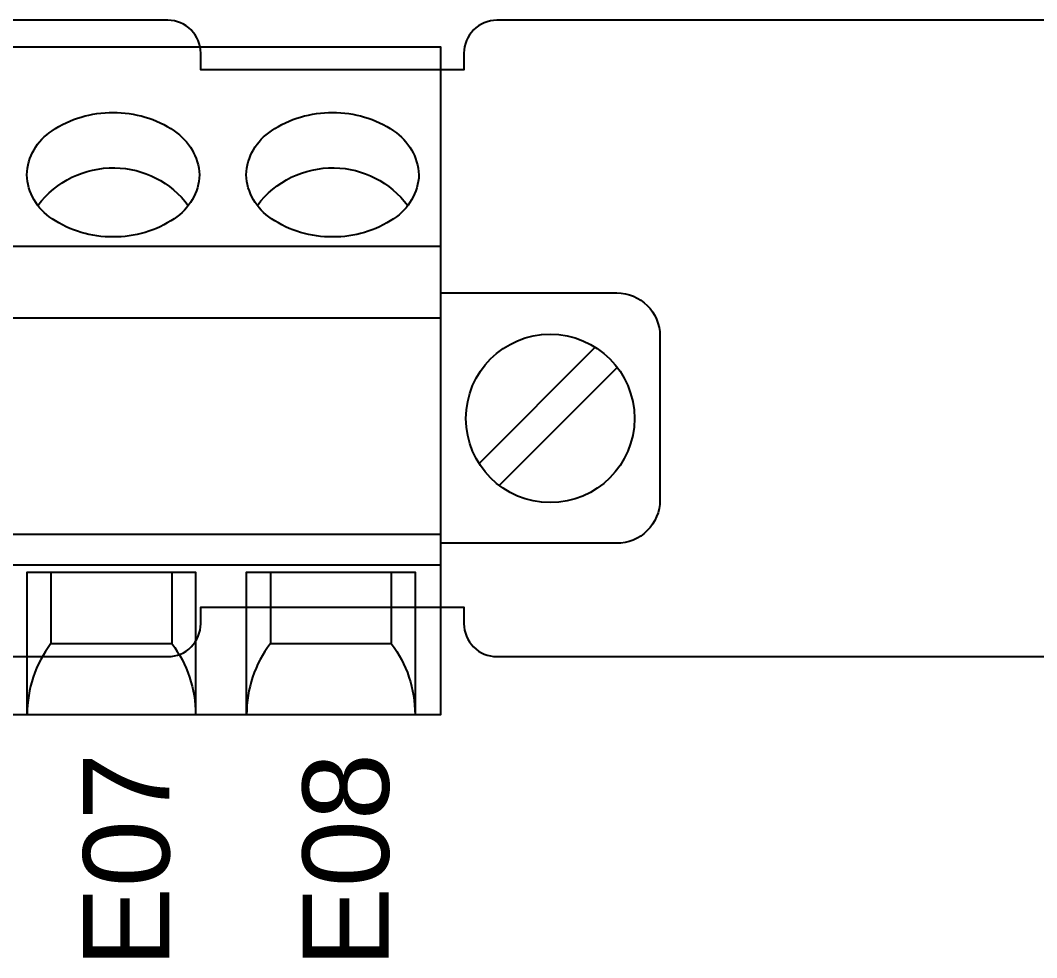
# Model space of a CAD drawing. Extents: x 0.3 to 23.7, y 0.2 to 17.8.
# Drawn here: x 19.421 to 20.347, y 3.243 to 4.097 of the extents above; entities that cross this region are included whole.
import ezdxf

# ---------------------------------------------------------------- set-up
doc = ezdxf.new("R2010")
doc.units = 0
doc.header["$MEASUREMENT"] = 0
for name, color, linetype in [('4_01__0-__EMPTY', 7, 'CONTINUOUS'), ('4_02__B-___3__DI___4__DO__', 7, 'CONTINUOUS'), ('4_03__1-___4__DI___4__DO_E', 7, 'CONTINUOUS'), ('4_04__C-___4__DI___4__DO_F', 7, 'CONTINUOUS'), ('4_05__D-___4__DI___3__DO_E', 7, 'CONTINUOUS'), ('4_06__2A___8__DO__ELECTROM', 7, 'CONTINUOUS'), ('4_07__2B___8__DO__ELECTROM', 7, 'CONTINUOUS'), ('4_08__2C___8__DO_ELECTROME', 7, 'CONTINUOUS'), ('4_09__2D___8__DO_ELECTROME', 7, 'CONTINUOUS'), ('4_10__2G___8__DO_ELECTROME', 7, 'CONTINUOUS'), ('4_11__3-___8__DI', 7, 'CONTINUOUS'), ('4_12__4-___14__DI', 7, 'CONTINUOUS'), ('4_13__5-___8__AI___20_MA_O', 7, 'CONTINUOUS'), ('4_14__6-___4__AI___4__AO__', 7, 'CONTINUOUS')]:
    doc.layers.add(name, color=color, linetype=linetype)
doc.styles.add('ARIAL', font='arial.ttf')

msp = doc.modelspace()

# ---------------------------------------------------------------- linework, layer by layer
at = {"layer": '4_01__0-__EMPTY'}
for points in [[(20.75045, 4.09709), (19.85523, 4.09709, 0.414214), (19.82534, 4.0672), (19.82534, 4.05209), (19.58534, 4.05209), (19.58534, 4.0672, 0.414214), (19.55545, 4.09709), (18.59023, 4.09709, 0.414214)], [(18.59023, 3.51709), (19.55545, 3.51709, 0.414214), (19.58534, 3.54697), (19.58534, 3.56209), (19.82534, 3.56209), (19.82534, 3.54697, 0.414214), (19.85523, 3.51709), (20.75045, 3.51709, 0.414214)]]:
    msp.add_lwpolyline(points, format="xyb", dxfattribs=at)
at = {"layer": '4_02__B-___3__DI___4__DO__'}
msp.add_lwpolyline([(18.20394, 4.07278), (19.80394, 4.07278), (19.80394, 3.46407), (18.20394, 3.46407)], close=True, dxfattribs=at)
for points in [[(19.42678, 3.9563, -0.244062), (19.44984, 3.99635, -0.154167), (19.50552, 4.01294, -0.154167), (19.56119, 3.99635, -0.236767), (19.58426, 3.9563, -0.24406), (19.56119, 3.91625, -0.154167), (19.50552, 3.89966, -0.154167), (19.44984, 3.91625, -0.244061)], [(19.62678, 3.9563, -0.244062), (19.64984, 3.99635, -0.154167), (19.70552, 4.01294, -0.154167), (19.76119, 3.99635, -0.236767), (19.78426, 3.9563, -0.24406), (19.76119, 3.91625, -0.154167), (19.70552, 3.89966, -0.154167), (19.64984, 3.91625, -0.244061)]]:
    msp.add_lwpolyline(points, format="xyb", close=True, dxfattribs=at)
for points in [[(19.43686, 3.92827, -0.001746), (19.437, 3.92839, -0.240907), (19.50709, 3.96264, -0.231198), (19.57403, 3.92839, -0.005828), (19.57433, 3.92847)], [(19.63686, 3.92827, -0.001746), (19.637, 3.92839, -0.240907), (19.70709, 3.96264, -0.231198), (19.77403, 3.92839, -0.005828), (19.77433, 3.92847)], [(19.80394, 3.84863), (19.96457, 3.84863, -0.414169), (20.00394, 3.80927), (20.00394, 3.65968, -0.414258), (19.96457, 3.62032), (19.80394, 3.62032)], [(19.44882, 3.59414), (19.44882, 3.52901, 0.162853), (19.42717, 3.46407, 1.944453)], [(19.55906, 3.59414), (19.55906, 3.52901, -0.162853), (19.58071, 3.46407, -1.944453)], [(19.64882, 3.59414), (19.64882, 3.52901, 0.162853), (19.62717, 3.46407, 1.944453)], [(19.75906, 3.59414), (19.75906, 3.52901, -0.162853), (19.78071, 3.46407, -1.944453)]]:
    msp.add_lwpolyline(points, format="xyb", dxfattribs=at)
for points in [[(18.20394, 3.89118), (19.80394, 3.89118)], [(18.20394, 3.82574), (19.80394, 3.82574)], [(19.83907, 3.69313), (19.945, 3.79904)], [(19.85745, 3.67309), (19.96504, 3.78066)], [(18.20394, 3.62864), (19.80394, 3.62864)], [(18.20394, 3.60081), (19.80394, 3.60081)], [(19.42717, 3.46407), (19.42717, 3.59414), (19.58071, 3.59414), (19.58071, 3.46407)], [(19.62717, 3.46407), (19.62717, 3.59414), (19.78071, 3.59414), (19.78071, 3.46407)], [(19.44882, 3.52901), (19.55906, 3.52901)], [(19.64882, 3.52901), (19.75906, 3.52901)]]:
    msp.add_lwpolyline(points, dxfattribs=at)
msp.add_circle((19.90394, 3.73417), 0.07677, dxfattribs=at)
at = {"layer": '4_03__1-___4__DI___4__DO_E'}
msp.add_lwpolyline([(18.20394, 4.07278), (19.80394, 4.07278), (19.80394, 3.46407), (18.20394, 3.46407)], close=True, dxfattribs=at)
for points in [[(19.42678, 3.9563, -0.244062), (19.44984, 3.99635, -0.154167), (19.50552, 4.01294, -0.154167), (19.56119, 3.99635, -0.236767), (19.58426, 3.9563, -0.24406), (19.56119, 3.91625, -0.154167), (19.50552, 3.89966, -0.154167), (19.44984, 3.91625, -0.244061)], [(19.62678, 3.9563, -0.244062), (19.64984, 3.99635, -0.154167), (19.70552, 4.01294, -0.154167), (19.76119, 3.99635, -0.236767), (19.78426, 3.9563, -0.24406), (19.76119, 3.91625, -0.154167), (19.70552, 3.89966, -0.154167), (19.64984, 3.91625, -0.244061)]]:
    msp.add_lwpolyline(points, format="xyb", close=True, dxfattribs=at)
for points in [[(19.43686, 3.92827, -0.001746), (19.437, 3.92839, -0.240907), (19.50709, 3.96264, -0.231198), (19.57403, 3.92839, -0.005828), (19.57433, 3.92847)], [(19.63686, 3.92827, -0.001746), (19.637, 3.92839, -0.240907), (19.70709, 3.96264, -0.231198), (19.77403, 3.92839, -0.005828), (19.77433, 3.92847)], [(19.80394, 3.84863), (19.96457, 3.84863, -0.414169), (20.00394, 3.80927), (20.00394, 3.65968, -0.414258), (19.96457, 3.62032), (19.80394, 3.62032)], [(19.44882, 3.59414), (19.44882, 3.52901, 0.162853), (19.42717, 3.46407, 1.944453)], [(19.55906, 3.59414), (19.55906, 3.52901, -0.162853), (19.58071, 3.46407, -1.944453)], [(19.64882, 3.59414), (19.64882, 3.52901, 0.162853), (19.62717, 3.46407, 1.944453)], [(19.75906, 3.59414), (19.75906, 3.52901, -0.162853), (19.78071, 3.46407, -1.944453)]]:
    msp.add_lwpolyline(points, format="xyb", dxfattribs=at)
for points in [[(18.20394, 3.89118), (19.80394, 3.89118)], [(18.20394, 3.82574), (19.80394, 3.82574)], [(19.83907, 3.69313), (19.945, 3.79904)], [(19.85745, 3.67309), (19.96504, 3.78066)], [(18.20394, 3.62864), (19.80394, 3.62864)], [(18.20394, 3.60081), (19.80394, 3.60081)], [(19.42717, 3.46407), (19.42717, 3.59414), (19.58071, 3.59414), (19.58071, 3.46407)], [(19.62717, 3.46407), (19.62717, 3.59414), (19.78071, 3.59414), (19.78071, 3.46407)], [(19.44882, 3.52901), (19.55906, 3.52901)], [(19.64882, 3.52901), (19.75906, 3.52901)]]:
    msp.add_lwpolyline(points, dxfattribs=at)
msp.add_circle((19.90394, 3.73417), 0.07677, dxfattribs=at)
at = {"layer": '4_04__C-___4__DI___4__DO_F'}
msp.add_lwpolyline([(18.20394, 4.07278), (19.80394, 4.07278), (19.80394, 3.46407), (18.20394, 3.46407)], close=True, dxfattribs=at)
for points in [[(19.42678, 3.9563, -0.244062), (19.44984, 3.99635, -0.154167), (19.50552, 4.01294, -0.154167), (19.56119, 3.99635, -0.236767), (19.58426, 3.9563, -0.24406), (19.56119, 3.91625, -0.154167), (19.50552, 3.89966, -0.154167), (19.44984, 3.91625, -0.244061)], [(19.62678, 3.9563, -0.244062), (19.64984, 3.99635, -0.154167), (19.70552, 4.01294, -0.154167), (19.76119, 3.99635, -0.236767), (19.78426, 3.9563, -0.24406), (19.76119, 3.91625, -0.154167), (19.70552, 3.89966, -0.154167), (19.64984, 3.91625, -0.244061)]]:
    msp.add_lwpolyline(points, format="xyb", close=True, dxfattribs=at)
for points in [[(19.43686, 3.92827, -0.001746), (19.437, 3.92839, -0.240907), (19.50709, 3.96264, -0.231198), (19.57403, 3.92839, -0.005828), (19.57433, 3.92847)], [(19.63686, 3.92827, -0.001746), (19.637, 3.92839, -0.240907), (19.70709, 3.96264, -0.231198), (19.77403, 3.92839, -0.005828), (19.77433, 3.92847)], [(19.80394, 3.84863), (19.96457, 3.84863, -0.414169), (20.00394, 3.80927), (20.00394, 3.65968, -0.414258), (19.96457, 3.62032), (19.80394, 3.62032)], [(19.44882, 3.59414), (19.44882, 3.52901, 0.162853), (19.42717, 3.46407, 1.944453)], [(19.55906, 3.59414), (19.55906, 3.52901, -0.162853), (19.58071, 3.46407, -1.944453)], [(19.64882, 3.59414), (19.64882, 3.52901, 0.162853), (19.62717, 3.46407, 1.944453)], [(19.75906, 3.59414), (19.75906, 3.52901, -0.162853), (19.78071, 3.46407, -1.944453)]]:
    msp.add_lwpolyline(points, format="xyb", dxfattribs=at)
for points in [[(18.20394, 3.89118), (19.80394, 3.89118)], [(18.20394, 3.82574), (19.80394, 3.82574)], [(19.83907, 3.69313), (19.945, 3.79904)], [(19.85745, 3.67309), (19.96504, 3.78066)], [(18.20394, 3.62864), (19.80394, 3.62864)], [(18.20394, 3.60081), (19.80394, 3.60081)], [(19.42717, 3.46407), (19.42717, 3.59414), (19.58071, 3.59414), (19.58071, 3.46407)], [(19.62717, 3.46407), (19.62717, 3.59414), (19.78071, 3.59414), (19.78071, 3.46407)], [(19.44882, 3.52901), (19.55906, 3.52901)], [(19.64882, 3.52901), (19.75906, 3.52901)]]:
    msp.add_lwpolyline(points, dxfattribs=at)
msp.add_circle((19.90394, 3.73417), 0.07677, dxfattribs=at)
at = {"layer": '4_05__D-___4__DI___3__DO_E'}
msp.add_lwpolyline([(18.20394, 4.07278), (19.80394, 4.07278), (19.80394, 3.46407), (18.20394, 3.46407)], close=True, dxfattribs=at)
for points in [[(19.42678, 3.9563, -0.244062), (19.44984, 3.99635, -0.154167), (19.50552, 4.01294, -0.154167), (19.56119, 3.99635, -0.236767), (19.58426, 3.9563, -0.24406), (19.56119, 3.91625, -0.154167), (19.50552, 3.89966, -0.154167), (19.44984, 3.91625, -0.244061)], [(19.62678, 3.9563, -0.244062), (19.64984, 3.99635, -0.154167), (19.70552, 4.01294, -0.154167), (19.76119, 3.99635, -0.236767), (19.78426, 3.9563, -0.24406), (19.76119, 3.91625, -0.154167), (19.70552, 3.89966, -0.154167), (19.64984, 3.91625, -0.244061)]]:
    msp.add_lwpolyline(points, format="xyb", close=True, dxfattribs=at)
for points in [[(19.43686, 3.92827, -0.001746), (19.437, 3.92839, -0.240907), (19.50709, 3.96264, -0.231198), (19.57403, 3.92839, -0.005828), (19.57433, 3.92847)], [(19.63686, 3.92827, -0.001746), (19.637, 3.92839, -0.240907), (19.70709, 3.96264, -0.231198), (19.77403, 3.92839, -0.005828), (19.77433, 3.92847)], [(19.80394, 3.84863), (19.96457, 3.84863, -0.414169), (20.00394, 3.80927), (20.00394, 3.65968, -0.414258), (19.96457, 3.62032), (19.80394, 3.62032)], [(19.44882, 3.59414), (19.44882, 3.52901, 0.162853), (19.42717, 3.46407, 1.944453)], [(19.55906, 3.59414), (19.55906, 3.52901, -0.162853), (19.58071, 3.46407, -1.944453)], [(19.64882, 3.59414), (19.64882, 3.52901, 0.162853), (19.62717, 3.46407, 1.944453)], [(19.75906, 3.59414), (19.75906, 3.52901, -0.162853), (19.78071, 3.46407, -1.944453)]]:
    msp.add_lwpolyline(points, format="xyb", dxfattribs=at)
for points in [[(18.20394, 3.89118), (19.80394, 3.89118)], [(18.20394, 3.82574), (19.80394, 3.82574)], [(19.83907, 3.69313), (19.945, 3.79904)], [(19.85745, 3.67309), (19.96504, 3.78066)], [(18.20394, 3.62864), (19.80394, 3.62864)], [(18.20394, 3.60081), (19.80394, 3.60081)], [(19.42717, 3.46407), (19.42717, 3.59414), (19.58071, 3.59414), (19.58071, 3.46407)], [(19.62717, 3.46407), (19.62717, 3.59414), (19.78071, 3.59414), (19.78071, 3.46407)], [(19.44882, 3.52901), (19.55906, 3.52901)], [(19.64882, 3.52901), (19.75906, 3.52901)]]:
    msp.add_lwpolyline(points, dxfattribs=at)
msp.add_circle((19.90394, 3.73417), 0.07677, dxfattribs=at)
at = {"layer": '4_06__2A___8__DO__ELECTROM'}
msp.add_lwpolyline([(18.20394, 4.07278), (19.80394, 4.07278), (19.80394, 3.46407), (18.20394, 3.46407)], close=True, dxfattribs=at)
for points in [[(19.42678, 3.9563, -0.244062), (19.44984, 3.99635, -0.154167), (19.50552, 4.01294, -0.154167), (19.56119, 3.99635, -0.236767), (19.58426, 3.9563, -0.24406), (19.56119, 3.91625, -0.154167), (19.50552, 3.89966, -0.154167), (19.44984, 3.91625, -0.244061)], [(19.62678, 3.9563, -0.244062), (19.64984, 3.99635, -0.154167), (19.70552, 4.01294, -0.154167), (19.76119, 3.99635, -0.236767), (19.78426, 3.9563, -0.24406), (19.76119, 3.91625, -0.154167), (19.70552, 3.89966, -0.154167), (19.64984, 3.91625, -0.244061)]]:
    msp.add_lwpolyline(points, format="xyb", close=True, dxfattribs=at)
for points in [[(19.43686, 3.92827, -0.001746), (19.437, 3.92839, -0.240907), (19.50709, 3.96264, -0.231198), (19.57403, 3.92839, -0.005828), (19.57433, 3.92847)], [(19.63686, 3.92827, -0.001746), (19.637, 3.92839, -0.240907), (19.70709, 3.96264, -0.231198), (19.77403, 3.92839, -0.005828), (19.77433, 3.92847)], [(19.80394, 3.84863), (19.96457, 3.84863, -0.414169), (20.00394, 3.80927), (20.00394, 3.65968, -0.414258), (19.96457, 3.62032), (19.80394, 3.62032)], [(19.44882, 3.59414), (19.44882, 3.52901, 0.162853), (19.42717, 3.46407, 1.944453)], [(19.55906, 3.59414), (19.55906, 3.52901, -0.162853), (19.58071, 3.46407, -1.944453)], [(19.64882, 3.59414), (19.64882, 3.52901, 0.162853), (19.62717, 3.46407, 1.944453)], [(19.75906, 3.59414), (19.75906, 3.52901, -0.162853), (19.78071, 3.46407, -1.944453)]]:
    msp.add_lwpolyline(points, format="xyb", dxfattribs=at)
for points in [[(18.20394, 3.89118), (19.80394, 3.89118)], [(18.20394, 3.82574), (19.80394, 3.82574)], [(19.83907, 3.69313), (19.945, 3.79904)], [(19.85745, 3.67309), (19.96504, 3.78066)], [(18.20394, 3.62864), (19.80394, 3.62864)], [(18.20394, 3.60081), (19.80394, 3.60081)], [(19.42717, 3.46407), (19.42717, 3.59414), (19.58071, 3.59414), (19.58071, 3.46407)], [(19.62717, 3.46407), (19.62717, 3.59414), (19.78071, 3.59414), (19.78071, 3.46407)], [(19.44882, 3.52901), (19.55906, 3.52901)], [(19.64882, 3.52901), (19.75906, 3.52901)]]:
    msp.add_lwpolyline(points, dxfattribs=at)
msp.add_circle((19.90394, 3.73417), 0.07677, dxfattribs=at)
at = {"layer": '4_07__2B___8__DO__ELECTROM'}
msp.add_lwpolyline([(18.20394, 4.07278), (19.80394, 4.07278), (19.80394, 3.46407), (18.20394, 3.46407)], close=True, dxfattribs=at)
for points in [[(19.42678, 3.9563, -0.244062), (19.44984, 3.99635, -0.154167), (19.50552, 4.01294, -0.154167), (19.56119, 3.99635, -0.236767), (19.58426, 3.9563, -0.24406), (19.56119, 3.91625, -0.154167), (19.50552, 3.89966, -0.154167), (19.44984, 3.91625, -0.244061)], [(19.62678, 3.9563, -0.244062), (19.64984, 3.99635, -0.154167), (19.70552, 4.01294, -0.154167), (19.76119, 3.99635, -0.236767), (19.78426, 3.9563, -0.24406), (19.76119, 3.91625, -0.154167), (19.70552, 3.89966, -0.154167), (19.64984, 3.91625, -0.244061)]]:
    msp.add_lwpolyline(points, format="xyb", close=True, dxfattribs=at)
for points in [[(19.43686, 3.92827, -0.001746), (19.437, 3.92839, -0.240907), (19.50709, 3.96264, -0.231198), (19.57403, 3.92839, -0.005828), (19.57433, 3.92847)], [(19.63686, 3.92827, -0.001746), (19.637, 3.92839, -0.240907), (19.70709, 3.96264, -0.231198), (19.77403, 3.92839, -0.005828), (19.77433, 3.92847)], [(19.80394, 3.84863), (19.96457, 3.84863, -0.414169), (20.00394, 3.80927), (20.00394, 3.65968, -0.414258), (19.96457, 3.62032), (19.80394, 3.62032)], [(19.44882, 3.59414), (19.44882, 3.52901, 0.162853), (19.42717, 3.46407, 1.944453)], [(19.55906, 3.59414), (19.55906, 3.52901, -0.162853), (19.58071, 3.46407, -1.944453)], [(19.64882, 3.59414), (19.64882, 3.52901, 0.162853), (19.62717, 3.46407, 1.944453)], [(19.75906, 3.59414), (19.75906, 3.52901, -0.162853), (19.78071, 3.46407, -1.944453)]]:
    msp.add_lwpolyline(points, format="xyb", dxfattribs=at)
for points in [[(18.20394, 3.89118), (19.80394, 3.89118)], [(18.20394, 3.82574), (19.80394, 3.82574)], [(19.83907, 3.69313), (19.945, 3.79904)], [(19.85745, 3.67309), (19.96504, 3.78066)], [(18.20394, 3.62864), (19.80394, 3.62864)], [(18.20394, 3.60081), (19.80394, 3.60081)], [(19.42717, 3.46407), (19.42717, 3.59414), (19.58071, 3.59414), (19.58071, 3.46407)], [(19.62717, 3.46407), (19.62717, 3.59414), (19.78071, 3.59414), (19.78071, 3.46407)], [(19.44882, 3.52901), (19.55906, 3.52901)], [(19.64882, 3.52901), (19.75906, 3.52901)]]:
    msp.add_lwpolyline(points, dxfattribs=at)
msp.add_circle((19.90394, 3.73417), 0.07677, dxfattribs=at)
at = {"layer": '4_08__2C___8__DO_ELECTROME'}
msp.add_lwpolyline([(18.20394, 4.07278), (19.80394, 4.07278), (19.80394, 3.46407), (18.20394, 3.46407)], close=True, dxfattribs=at)
for points in [[(19.42678, 3.9563, -0.244062), (19.44984, 3.99635, -0.154167), (19.50552, 4.01294, -0.154167), (19.56119, 3.99635, -0.236767), (19.58426, 3.9563, -0.24406), (19.56119, 3.91625, -0.154167), (19.50552, 3.89966, -0.154167), (19.44984, 3.91625, -0.244061)], [(19.62678, 3.9563, -0.244062), (19.64984, 3.99635, -0.154167), (19.70552, 4.01294, -0.154167), (19.76119, 3.99635, -0.236767), (19.78426, 3.9563, -0.24406), (19.76119, 3.91625, -0.154167), (19.70552, 3.89966, -0.154167), (19.64984, 3.91625, -0.244061)]]:
    msp.add_lwpolyline(points, format="xyb", close=True, dxfattribs=at)
for points in [[(19.43686, 3.92827, -0.001746), (19.437, 3.92839, -0.240907), (19.50709, 3.96264, -0.231198), (19.57403, 3.92839, -0.005828), (19.57433, 3.92847)], [(19.63686, 3.92827, -0.001746), (19.637, 3.92839, -0.240907), (19.70709, 3.96264, -0.231198), (19.77403, 3.92839, -0.005828), (19.77433, 3.92847)], [(19.80394, 3.84863), (19.96457, 3.84863, -0.414169), (20.00394, 3.80927), (20.00394, 3.65968, -0.414258), (19.96457, 3.62032), (19.80394, 3.62032)], [(19.44882, 3.59414), (19.44882, 3.52901, 0.162853), (19.42717, 3.46407, 1.944453)], [(19.55906, 3.59414), (19.55906, 3.52901, -0.162853), (19.58071, 3.46407, -1.944453)], [(19.64882, 3.59414), (19.64882, 3.52901, 0.162853), (19.62717, 3.46407, 1.944453)], [(19.75906, 3.59414), (19.75906, 3.52901, -0.162853), (19.78071, 3.46407, -1.944453)]]:
    msp.add_lwpolyline(points, format="xyb", dxfattribs=at)
for points in [[(18.20394, 3.89118), (19.80394, 3.89118)], [(18.20394, 3.82574), (19.80394, 3.82574)], [(19.83907, 3.69313), (19.945, 3.79904)], [(19.85745, 3.67309), (19.96504, 3.78066)], [(18.20394, 3.62864), (19.80394, 3.62864)], [(18.20394, 3.60081), (19.80394, 3.60081)], [(19.42717, 3.46407), (19.42717, 3.59414), (19.58071, 3.59414), (19.58071, 3.46407)], [(19.62717, 3.46407), (19.62717, 3.59414), (19.78071, 3.59414), (19.78071, 3.46407)], [(19.44882, 3.52901), (19.55906, 3.52901)], [(19.64882, 3.52901), (19.75906, 3.52901)]]:
    msp.add_lwpolyline(points, dxfattribs=at)
msp.add_circle((19.90394, 3.73417), 0.07677, dxfattribs=at)
at = {"layer": '4_09__2D___8__DO_ELECTROME'}
msp.add_lwpolyline([(18.20394, 4.07278), (19.80394, 4.07278), (19.80394, 3.46407), (18.20394, 3.46407)], close=True, dxfattribs=at)
for points in [[(19.42678, 3.9563, -0.244062), (19.44984, 3.99635, -0.154167), (19.50552, 4.01294, -0.154167), (19.56119, 3.99635, -0.236767), (19.58426, 3.9563, -0.24406), (19.56119, 3.91625, -0.154167), (19.50552, 3.89966, -0.154167), (19.44984, 3.91625, -0.244061)], [(19.62678, 3.9563, -0.244062), (19.64984, 3.99635, -0.154167), (19.70552, 4.01294, -0.154167), (19.76119, 3.99635, -0.236767), (19.78426, 3.9563, -0.24406), (19.76119, 3.91625, -0.154167), (19.70552, 3.89966, -0.154167), (19.64984, 3.91625, -0.244061)]]:
    msp.add_lwpolyline(points, format="xyb", close=True, dxfattribs=at)
for points in [[(19.43686, 3.92827, -0.001746), (19.437, 3.92839, -0.240907), (19.50709, 3.96264, -0.231198), (19.57403, 3.92839, -0.005828), (19.57433, 3.92847)], [(19.63686, 3.92827, -0.001746), (19.637, 3.92839, -0.240907), (19.70709, 3.96264, -0.231198), (19.77403, 3.92839, -0.005828), (19.77433, 3.92847)], [(19.80394, 3.84863), (19.96457, 3.84863, -0.414169), (20.00394, 3.80927), (20.00394, 3.65968, -0.414258), (19.96457, 3.62032), (19.80394, 3.62032)], [(19.44882, 3.59414), (19.44882, 3.52901, 0.162853), (19.42717, 3.46407, 1.944453)], [(19.55906, 3.59414), (19.55906, 3.52901, -0.162853), (19.58071, 3.46407, -1.944453)], [(19.64882, 3.59414), (19.64882, 3.52901, 0.162853), (19.62717, 3.46407, 1.944453)], [(19.75906, 3.59414), (19.75906, 3.52901, -0.162853), (19.78071, 3.46407, -1.944453)]]:
    msp.add_lwpolyline(points, format="xyb", dxfattribs=at)
for points in [[(18.20394, 3.89118), (19.80394, 3.89118)], [(18.20394, 3.82574), (19.80394, 3.82574)], [(19.83907, 3.69313), (19.945, 3.79904)], [(19.85745, 3.67309), (19.96504, 3.78066)], [(18.20394, 3.62864), (19.80394, 3.62864)], [(18.20394, 3.60081), (19.80394, 3.60081)], [(19.42717, 3.46407), (19.42717, 3.59414), (19.58071, 3.59414), (19.58071, 3.46407)], [(19.62717, 3.46407), (19.62717, 3.59414), (19.78071, 3.59414), (19.78071, 3.46407)], [(19.44882, 3.52901), (19.55906, 3.52901)], [(19.64882, 3.52901), (19.75906, 3.52901)]]:
    msp.add_lwpolyline(points, dxfattribs=at)
msp.add_circle((19.90394, 3.73417), 0.07677, dxfattribs=at)
at = {"layer": '4_10__2G___8__DO_ELECTROME'}
msp.add_lwpolyline([(18.20394, 4.07278), (19.80394, 4.07278), (19.80394, 3.46407), (18.20394, 3.46407)], close=True, dxfattribs=at)
for points in [[(19.42678, 3.9563, -0.244062), (19.44984, 3.99635, -0.154167), (19.50552, 4.01294, -0.154167), (19.56119, 3.99635, -0.236767), (19.58426, 3.9563, -0.24406), (19.56119, 3.91625, -0.154167), (19.50552, 3.89966, -0.154167), (19.44984, 3.91625, -0.244061)], [(19.62678, 3.9563, -0.244062), (19.64984, 3.99635, -0.154167), (19.70552, 4.01294, -0.154167), (19.76119, 3.99635, -0.236767), (19.78426, 3.9563, -0.24406), (19.76119, 3.91625, -0.154167), (19.70552, 3.89966, -0.154167), (19.64984, 3.91625, -0.244061)]]:
    msp.add_lwpolyline(points, format="xyb", close=True, dxfattribs=at)
for points in [[(19.43686, 3.92827, -0.001746), (19.437, 3.92839, -0.240907), (19.50709, 3.96264, -0.231198), (19.57403, 3.92839, -0.005828), (19.57433, 3.92847)], [(19.63686, 3.92827, -0.001746), (19.637, 3.92839, -0.240907), (19.70709, 3.96264, -0.231198), (19.77403, 3.92839, -0.005828), (19.77433, 3.92847)], [(19.80394, 3.84863), (19.96457, 3.84863, -0.414169), (20.00394, 3.80927), (20.00394, 3.65968, -0.414258), (19.96457, 3.62032), (19.80394, 3.62032)], [(19.44882, 3.59414), (19.44882, 3.52901, 0.162853), (19.42717, 3.46407, 1.944453)], [(19.55906, 3.59414), (19.55906, 3.52901, -0.162853), (19.58071, 3.46407, -1.944453)], [(19.64882, 3.59414), (19.64882, 3.52901, 0.162853), (19.62717, 3.46407, 1.944453)], [(19.75906, 3.59414), (19.75906, 3.52901, -0.162853), (19.78071, 3.46407, -1.944453)]]:
    msp.add_lwpolyline(points, format="xyb", dxfattribs=at)
for points in [[(18.20394, 3.89118), (19.80394, 3.89118)], [(18.20394, 3.82574), (19.80394, 3.82574)], [(19.83907, 3.69313), (19.945, 3.79904)], [(19.85745, 3.67309), (19.96504, 3.78066)], [(18.20394, 3.62864), (19.80394, 3.62864)], [(18.20394, 3.60081), (19.80394, 3.60081)], [(19.42717, 3.46407), (19.42717, 3.59414), (19.58071, 3.59414), (19.58071, 3.46407)], [(19.62717, 3.46407), (19.62717, 3.59414), (19.78071, 3.59414), (19.78071, 3.46407)], [(19.44882, 3.52901), (19.55906, 3.52901)], [(19.64882, 3.52901), (19.75906, 3.52901)]]:
    msp.add_lwpolyline(points, dxfattribs=at)
msp.add_circle((19.90394, 3.73417), 0.07677, dxfattribs=at)
at = {"layer": '4_11__3-___8__DI'}
msp.add_lwpolyline([(18.20394, 4.07278), (19.80394, 4.07278), (19.80394, 3.46407), (18.20394, 3.46407)], close=True, dxfattribs=at)
for points in [[(19.42678, 3.9563, -0.244062), (19.44984, 3.99635, -0.154167), (19.50552, 4.01294, -0.154167), (19.56119, 3.99635, -0.236767), (19.58426, 3.9563, -0.24406), (19.56119, 3.91625, -0.154167), (19.50552, 3.89966, -0.154167), (19.44984, 3.91625, -0.244061)], [(19.62678, 3.9563, -0.244062), (19.64984, 3.99635, -0.154167), (19.70552, 4.01294, -0.154167), (19.76119, 3.99635, -0.236767), (19.78426, 3.9563, -0.24406), (19.76119, 3.91625, -0.154167), (19.70552, 3.89966, -0.154167), (19.64984, 3.91625, -0.244061)]]:
    msp.add_lwpolyline(points, format="xyb", close=True, dxfattribs=at)
for points in [[(19.43686, 3.92827, -0.001746), (19.437, 3.92839, -0.240907), (19.50709, 3.96264, -0.231198), (19.57403, 3.92839, -0.005828), (19.57433, 3.92847)], [(19.63686, 3.92827, -0.001746), (19.637, 3.92839, -0.240907), (19.70709, 3.96264, -0.231198), (19.77403, 3.92839, -0.005828), (19.77433, 3.92847)], [(19.80394, 3.84863), (19.96457, 3.84863, -0.414169), (20.00394, 3.80927), (20.00394, 3.65968, -0.414258), (19.96457, 3.62032), (19.80394, 3.62032)], [(19.44882, 3.59414), (19.44882, 3.52901, 0.162853), (19.42717, 3.46407, 1.944453)], [(19.55906, 3.59414), (19.55906, 3.52901, -0.162853), (19.58071, 3.46407, -1.944453)], [(19.64882, 3.59414), (19.64882, 3.52901, 0.162853), (19.62717, 3.46407, 1.944453)], [(19.75906, 3.59414), (19.75906, 3.52901, -0.162853), (19.78071, 3.46407, -1.944453)]]:
    msp.add_lwpolyline(points, format="xyb", dxfattribs=at)
for points in [[(18.20394, 3.89118), (19.80394, 3.89118)], [(18.20394, 3.82574), (19.80394, 3.82574)], [(19.83907, 3.69313), (19.945, 3.79904)], [(19.85745, 3.67309), (19.96504, 3.78066)], [(18.20394, 3.62864), (19.80394, 3.62864)], [(18.20394, 3.60081), (19.80394, 3.60081)], [(19.42717, 3.46407), (19.42717, 3.59414), (19.58071, 3.59414), (19.58071, 3.46407)], [(19.62717, 3.46407), (19.62717, 3.59414), (19.78071, 3.59414), (19.78071, 3.46407)], [(19.44882, 3.52901), (19.55906, 3.52901)], [(19.64882, 3.52901), (19.75906, 3.52901)]]:
    msp.add_lwpolyline(points, dxfattribs=at)
msp.add_circle((19.90394, 3.73417), 0.07677, dxfattribs=at)
at = {"layer": '4_12__4-___14__DI'}
msp.add_lwpolyline([(18.20394, 4.07278), (19.80394, 4.07278), (19.80394, 3.46407), (18.20394, 3.46407)], close=True, dxfattribs=at)
for points in [[(19.42678, 3.9563, -0.244062), (19.44984, 3.99635, -0.154167), (19.50552, 4.01294, -0.154167), (19.56119, 3.99635, -0.236767), (19.58426, 3.9563, -0.24406), (19.56119, 3.91625, -0.154167), (19.50552, 3.89966, -0.154167), (19.44984, 3.91625, -0.244061)], [(19.62678, 3.9563, -0.244062), (19.64984, 3.99635, -0.154167), (19.70552, 4.01294, -0.154167), (19.76119, 3.99635, -0.236767), (19.78426, 3.9563, -0.24406), (19.76119, 3.91625, -0.154167), (19.70552, 3.89966, -0.154167), (19.64984, 3.91625, -0.244061)]]:
    msp.add_lwpolyline(points, format="xyb", close=True, dxfattribs=at)
for points in [[(19.43686, 3.92827, -0.001746), (19.437, 3.92839, -0.240907), (19.50709, 3.96264, -0.231198), (19.57403, 3.92839, -0.005828), (19.57433, 3.92847)], [(19.63686, 3.92827, -0.001746), (19.637, 3.92839, -0.240907), (19.70709, 3.96264, -0.231198), (19.77403, 3.92839, -0.005828), (19.77433, 3.92847)], [(19.80394, 3.84863), (19.96457, 3.84863, -0.414169), (20.00394, 3.80927), (20.00394, 3.65968, -0.414258), (19.96457, 3.62032), (19.80394, 3.62032)], [(19.44882, 3.59414), (19.44882, 3.52901, 0.162853), (19.42717, 3.46407, 1.944453)], [(19.55906, 3.59414), (19.55906, 3.52901, -0.162853), (19.58071, 3.46407, -1.944453)], [(19.64882, 3.59414), (19.64882, 3.52901, 0.162853), (19.62717, 3.46407, 1.944453)], [(19.75906, 3.59414), (19.75906, 3.52901, -0.162853), (19.78071, 3.46407, -1.944453)]]:
    msp.add_lwpolyline(points, format="xyb", dxfattribs=at)
for points in [[(18.20394, 3.89118), (19.80394, 3.89118)], [(18.20394, 3.82574), (19.80394, 3.82574)], [(19.83907, 3.69313), (19.945, 3.79904)], [(19.85745, 3.67309), (19.96504, 3.78066)], [(18.20394, 3.62864), (19.80394, 3.62864)], [(18.20394, 3.60081), (19.80394, 3.60081)], [(19.42717, 3.46407), (19.42717, 3.59414), (19.58071, 3.59414), (19.58071, 3.46407)], [(19.62717, 3.46407), (19.62717, 3.59414), (19.78071, 3.59414), (19.78071, 3.46407)], [(19.44882, 3.52901), (19.55906, 3.52901)], [(19.64882, 3.52901), (19.75906, 3.52901)]]:
    msp.add_lwpolyline(points, dxfattribs=at)
msp.add_circle((19.90394, 3.73417), 0.07677, dxfattribs=at)
at = {"layer": '4_13__5-___8__AI___20_MA_O'}
msp.add_lwpolyline([(18.20394, 4.07278), (19.80394, 4.07278), (19.80394, 3.46407), (18.20394, 3.46407)], close=True, dxfattribs=at)
for points in [[(19.42678, 3.9563, -0.244062), (19.44984, 3.99635, -0.154167), (19.50552, 4.01294, -0.154167), (19.56119, 3.99635, -0.236767), (19.58426, 3.9563, -0.24406), (19.56119, 3.91625, -0.154167), (19.50552, 3.89966, -0.154167), (19.44984, 3.91625, -0.244061)], [(19.62678, 3.9563, -0.244062), (19.64984, 3.99635, -0.154167), (19.70552, 4.01294, -0.154167), (19.76119, 3.99635, -0.236767), (19.78426, 3.9563, -0.24406), (19.76119, 3.91625, -0.154167), (19.70552, 3.89966, -0.154167), (19.64984, 3.91625, -0.244061)]]:
    msp.add_lwpolyline(points, format="xyb", close=True, dxfattribs=at)
for points in [[(19.43686, 3.92827, -0.001746), (19.437, 3.92839, -0.240907), (19.50709, 3.96264, -0.231198), (19.57403, 3.92839, -0.005828), (19.57433, 3.92847)], [(19.63686, 3.92827, -0.001746), (19.637, 3.92839, -0.240907), (19.70709, 3.96264, -0.231198), (19.77403, 3.92839, -0.005828), (19.77433, 3.92847)], [(19.80394, 3.84863), (19.96457, 3.84863, -0.414169), (20.00394, 3.80927), (20.00394, 3.65968, -0.414258), (19.96457, 3.62032), (19.80394, 3.62032)], [(19.44882, 3.59414), (19.44882, 3.52901, 0.162853), (19.42717, 3.46407, 1.944453)], [(19.55906, 3.59414), (19.55906, 3.52901, -0.162853), (19.58071, 3.46407, -1.944453)], [(19.64882, 3.59414), (19.64882, 3.52901, 0.162853), (19.62717, 3.46407, 1.944453)], [(19.75906, 3.59414), (19.75906, 3.52901, -0.162853), (19.78071, 3.46407, -1.944453)]]:
    msp.add_lwpolyline(points, format="xyb", dxfattribs=at)
for points in [[(18.20394, 3.89118), (19.80394, 3.89118)], [(18.20394, 3.82574), (19.80394, 3.82574)], [(19.83907, 3.69313), (19.945, 3.79904)], [(19.85745, 3.67309), (19.96504, 3.78066)], [(18.20394, 3.62864), (19.80394, 3.62864)], [(18.20394, 3.60081), (19.80394, 3.60081)], [(19.42717, 3.46407), (19.42717, 3.59414), (19.58071, 3.59414), (19.58071, 3.46407)], [(19.62717, 3.46407), (19.62717, 3.59414), (19.78071, 3.59414), (19.78071, 3.46407)], [(19.44882, 3.52901), (19.55906, 3.52901)], [(19.64882, 3.52901), (19.75906, 3.52901)]]:
    msp.add_lwpolyline(points, dxfattribs=at)
msp.add_circle((19.90394, 3.73417), 0.07677, dxfattribs=at)
at = {"layer": '4_14__6-___4__AI___4__AO__'}
msp.add_lwpolyline([(18.20394, 4.07278), (19.80394, 4.07278), (19.80394, 3.46407), (18.20394, 3.46407)], close=True, dxfattribs=at)
for points in [[(19.42678, 3.9563, -0.244062), (19.44984, 3.99635, -0.154167), (19.50552, 4.01294, -0.154167), (19.56119, 3.99635, -0.236767), (19.58426, 3.9563, -0.24406), (19.56119, 3.91625, -0.154167), (19.50552, 3.89966, -0.154167), (19.44984, 3.91625, -0.244061)], [(19.62678, 3.9563, -0.244062), (19.64984, 3.99635, -0.154167), (19.70552, 4.01294, -0.154167), (19.76119, 3.99635, -0.236767), (19.78426, 3.9563, -0.24406), (19.76119, 3.91625, -0.154167), (19.70552, 3.89966, -0.154167), (19.64984, 3.91625, -0.244061)]]:
    msp.add_lwpolyline(points, format="xyb", close=True, dxfattribs=at)
for points in [[(19.43686, 3.92827, -0.001746), (19.437, 3.92839, -0.240907), (19.50709, 3.96264, -0.231198), (19.57403, 3.92839, -0.005828), (19.57433, 3.92847)], [(19.63686, 3.92827, -0.001746), (19.637, 3.92839, -0.240907), (19.70709, 3.96264, -0.231198), (19.77403, 3.92839, -0.005828), (19.77433, 3.92847)], [(19.80394, 3.84863), (19.96457, 3.84863, -0.414169), (20.00394, 3.80927), (20.00394, 3.65968, -0.414258), (19.96457, 3.62032), (19.80394, 3.62032)], [(19.44882, 3.59414), (19.44882, 3.52901, 0.162853), (19.42717, 3.46407, 1.944453)], [(19.55906, 3.59414), (19.55906, 3.52901, -0.162853), (19.58071, 3.46407, -1.944453)], [(19.64882, 3.59414), (19.64882, 3.52901, 0.162853), (19.62717, 3.46407, 1.944453)], [(19.75906, 3.59414), (19.75906, 3.52901, -0.162853), (19.78071, 3.46407, -1.944453)]]:
    msp.add_lwpolyline(points, format="xyb", dxfattribs=at)
for points in [[(18.20394, 3.89118), (19.80394, 3.89118)], [(18.20394, 3.82574), (19.80394, 3.82574)], [(19.83907, 3.69313), (19.945, 3.79904)], [(19.85745, 3.67309), (19.96504, 3.78066)], [(18.20394, 3.62864), (19.80394, 3.62864)], [(18.20394, 3.60081), (19.80394, 3.60081)], [(19.42717, 3.46407), (19.42717, 3.59414), (19.58071, 3.59414), (19.58071, 3.46407)], [(19.62717, 3.46407), (19.62717, 3.59414), (19.78071, 3.59414), (19.78071, 3.46407)], [(19.44882, 3.52901), (19.55906, 3.52901)], [(19.64882, 3.52901), (19.75906, 3.52901)]]:
    msp.add_lwpolyline(points, dxfattribs=at)
msp.add_circle((19.90394, 3.73417), 0.07677, dxfattribs=at)

# ---------------------------------------------------------------- texts
at = {"layer": '4_01__0-__EMPTY', "style": 'ARIAL'}
for s, p in [('E07', (19.55684, 3.23353)), ('E08', (19.75683, 3.23353))]:
    msp.add_text(s, height=0.078667, rotation=90, dxfattribs=at).set_placement(p)
at = {"layer": '4_02__B-___3__DI___4__DO__', "style": 'ARIAL'}
for s, p in [('E07', (19.55684, 3.23353)), ('E08', (19.75683, 3.23353))]:
    msp.add_text(s, height=0.078667, rotation=90, dxfattribs=at).set_placement(p)
at = {"layer": '4_03__1-___4__DI___4__DO_E', "style": 'ARIAL'}
for s, p in [('E07', (19.55684, 3.23353)), ('E08', (19.75683, 3.23353))]:
    msp.add_text(s, height=0.078667, rotation=90, dxfattribs=at).set_placement(p)
at = {"layer": '4_04__C-___4__DI___4__DO_F', "style": 'ARIAL'}
for s, p in [('E07', (19.55684, 3.23353)), ('E08', (19.75683, 3.23353))]:
    msp.add_text(s, height=0.078667, rotation=90, dxfattribs=at).set_placement(p)
at = {"layer": '4_05__D-___4__DI___3__DO_E', "style": 'ARIAL'}
for s, p in [('E07', (19.55684, 3.23353)), ('E08', (19.75683, 3.23353))]:
    msp.add_text(s, height=0.078667, rotation=90, dxfattribs=at).set_placement(p)
at = {"layer": '4_06__2A___8__DO__ELECTROM', "style": 'ARIAL'}
for s, p in [('E07', (19.55684, 3.23353)), ('E08', (19.75683, 3.23353))]:
    msp.add_text(s, height=0.078667, rotation=90, dxfattribs=at).set_placement(p)
at = {"layer": '4_07__2B___8__DO__ELECTROM', "style": 'ARIAL'}
for s, p in [('E07', (19.55684, 3.23353)), ('E08', (19.75683, 3.23353))]:
    msp.add_text(s, height=0.078667, rotation=90, dxfattribs=at).set_placement(p)
at = {"layer": '4_08__2C___8__DO_ELECTROME', "style": 'ARIAL'}
for s, p in [('E07', (19.55684, 3.23353)), ('E08', (19.75683, 3.23353))]:
    msp.add_text(s, height=0.078667, rotation=90, dxfattribs=at).set_placement(p)
at = {"layer": '4_09__2D___8__DO_ELECTROME', "style": 'ARIAL'}
for s, p in [('E07', (19.55684, 3.23353)), ('E08', (19.75683, 3.23353))]:
    msp.add_text(s, height=0.078667, rotation=90, dxfattribs=at).set_placement(p)
at = {"layer": '4_10__2G___8__DO_ELECTROME', "style": 'ARIAL'}
for s, p in [('E07', (19.55684, 3.23353)), ('E08', (19.75683, 3.23353))]:
    msp.add_text(s, height=0.078667, rotation=90, dxfattribs=at).set_placement(p)
at = {"layer": '4_11__3-___8__DI', "style": 'ARIAL'}
for s, p in [('E07', (19.55684, 3.23353)), ('E08', (19.75683, 3.23353))]:
    msp.add_text(s, height=0.078667, rotation=90, dxfattribs=at).set_placement(p)
at = {"layer": '4_12__4-___14__DI', "style": 'ARIAL'}
for s, p in [('E07', (19.55684, 3.23353)), ('E08', (19.75683, 3.23353))]:
    msp.add_text(s, height=0.078667, rotation=90, dxfattribs=at).set_placement(p)
at = {"layer": '4_13__5-___8__AI___20_MA_O', "style": 'ARIAL'}
for s, p in [('E07', (19.55684, 3.23353)), ('E08', (19.75683, 3.23353))]:
    msp.add_text(s, height=0.078667, rotation=90, dxfattribs=at).set_placement(p)
at = {"layer": '4_14__6-___4__AI___4__AO__', "style": 'ARIAL'}
for s, p in [('E07', (19.55684, 3.23353)), ('E08', (19.75683, 3.23353))]:
    msp.add_text(s, height=0.078667, rotation=90, dxfattribs=at).set_placement(p)

doc.saveas('drawing.dxf')
